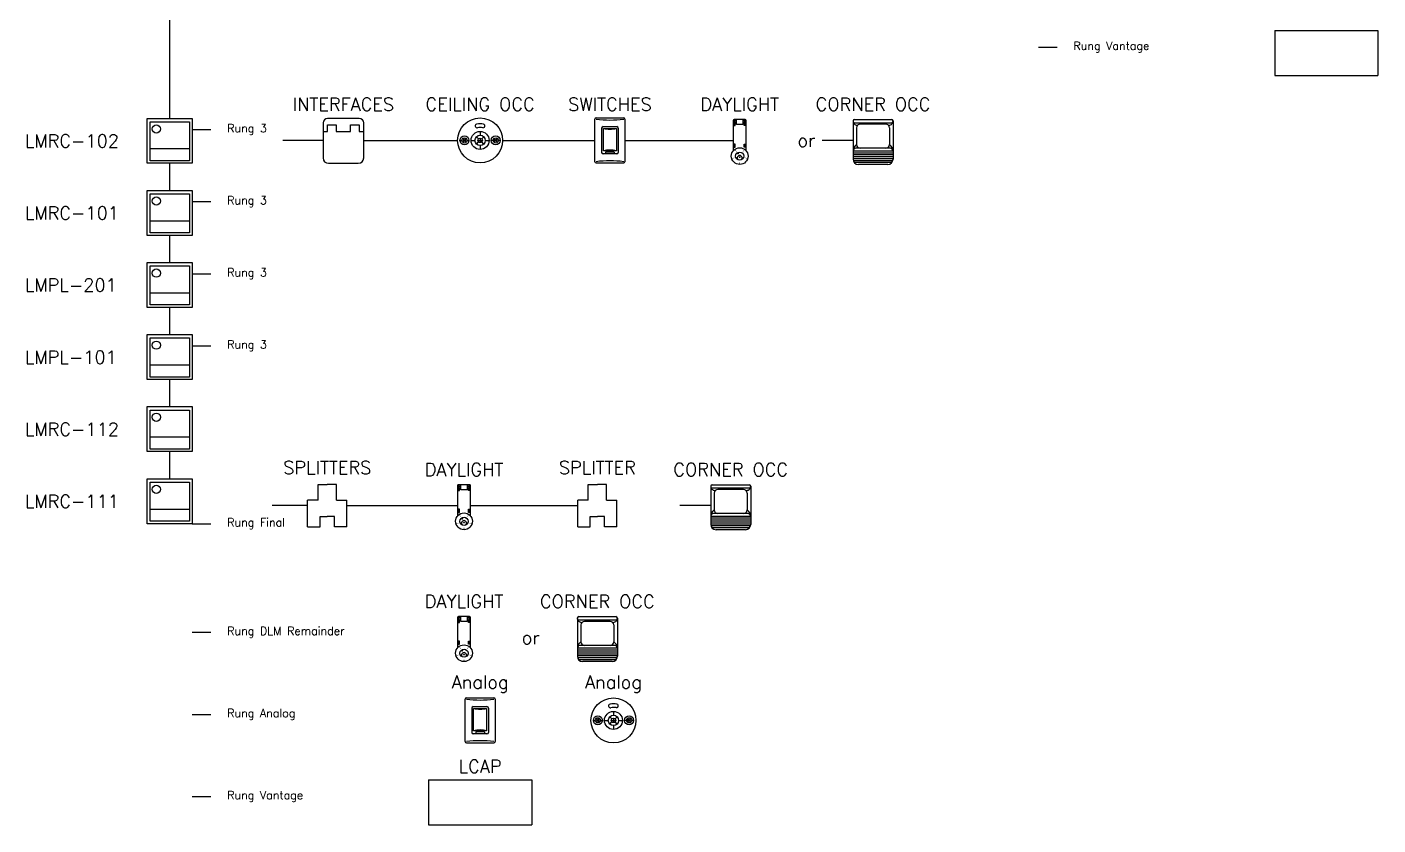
# Model space of a CAD drawing. Header units: inches. Extents: x -312 to 59, y -182 to 37.
# Drawn here: x -146.58 to -121.65, y -89.39 to -74.67 of the extents above; entities that cross this region are included whole.
import ezdxf

# ---------------------------------------------------------------- set-up
doc = ezdxf.new("R2010")
doc.units = ezdxf.units.IN
doc.header["$MEASUREMENT"] = 0
doc.styles.add('ROMANS', font='ROMANS.shx')

msp = doc.modelspace()

# ---------------------------------------------------------------- linework, layer by layer
for p, q in [((-143.95078, -76.35478), (-143.95078, -74.52478)), ((-123.5573, -74.73566), (-121.65073, -74.73566)), ((-123.5573, -74.73566), (-123.5573, -75.56566)), ((-121.65073, -74.73566), (-121.65073, -75.56566)), ((-127.91779, -75.04034), (-127.57208, -75.04034)), ((-123.5573, -75.56566), (-121.65073, -75.56566)), ((-141.12115, -76.43973), (-141.12115, -77.08478)), ((-141.03859, -76.59699), (-141.03859, -76.47417)), ((-141.03859, -76.47417), (-140.87809, -76.47417)), ((-140.45515, -76.35478), (-141.0362, -76.35478)), ((-140.87809, -76.47417), (-140.87809, -76.59699)), ((-140.61357, -76.59699), (-140.61357, -76.47417)), ((-140.61357, -76.47417), (-140.45307, -76.47417)), ((-140.45307, -76.47417), (-140.45307, -76.59699)), ((-140.3702, -77.08478), (-140.3702, -76.43973)), ((-136.10378, -77.15456), (-136.10378, -76.36996)), ((-136.08108, -76.34726), (-135.57228, -76.34726)), ((-135.98031, -76.53524), (-135.98031, -76.98346)), ((-135.98025, -76.53523), (-135.98025, -76.98327)), ((-135.9524, -76.50733), (-135.70095, -76.50733)), ((-135.95235, -76.50733), (-135.701, -76.50733)), ((-135.94662, -76.95359), (-135.94662, -76.54102)), ((-135.94662, -76.54102), (-135.70673, -76.54102)), ((-135.70673, -76.54102), (-135.70673, -76.95359)), ((-135.6731, -76.53523), (-135.6731, -76.98327)), ((-135.67304, -76.53524), (-135.67304, -76.98346)), ((-135.54958, -76.36996), (-135.54958, -77.15456)), ((-133.49187, -76.46812), (-133.49187, -76.37549)), ((-133.37082, -76.46812), (-133.49187, -76.46812)), ((-133.37082, -76.37549), (-133.37082, -76.46812)), ((-131.33968, -76.40251), (-131.33968, -76.41414)), ((-131.33948, -76.41734), (-131.33948, -77.10717)), ((-131.31265, -76.37549), (-130.62745, -76.37549)), ((-130.62745, -76.44116), (-131.31265, -76.44116)), ((-131.2733, -76.52949), (-131.2733, -76.84039)), ((-130.73248, -76.46382), (-131.20763, -76.46382)), ((-130.66681, -76.52949), (-130.66681, -76.84039)), ((-130.60062, -76.41734), (-130.60062, -77.10717)), ((-130.60043, -76.40251), (-130.60043, -76.41414)), ((-143.53578, -76.56228), (-143.19007, -76.56228)), ((-141.12115, -76.76226), (-141.86275, -76.76226)), ((-141.12115, -76.59699), (-141.03859, -76.59699)), ((-140.87809, -76.59699), (-140.61357, -76.59699)), ((-140.45307, -76.59699), (-140.3702, -76.59699)), ((-140.3702, -76.76226), (-138.63701, -76.76226)), ((-138.59361, -76.76226), (-138.55836, -76.76226)), ((-138.52503, -76.74771), (-138.54434, -76.72841)), ((-138.54434, -76.79611), (-138.52503, -76.7768)), ((-138.53106, -76.76226), (-138.48992, -76.76226)), ((-138.49594, -76.74771), (-138.47664, -76.72841)), ((-138.47664, -76.79611), (-138.49594, -76.7768)), ((-138.46262, -76.76226), (-138.42736, -76.76226)), ((-138.38826, -76.76226), (-138.31774, -76.76226)), ((-138.2511, -76.73317), (-138.2897, -76.69456)), ((-138.2897, -76.82995), (-138.2511, -76.79135)), ((-138.26315, -76.76226), (-138.18087, -76.76226)), ((-138.22201, -76.59601), (-138.22201, -76.66652)), ((-138.22201, -76.72112), (-138.22201, -76.8034)), ((-138.19292, -76.73317), (-138.15431, -76.69456)), ((-138.15431, -76.82995), (-138.19292, -76.79135)), ((-138.12627, -76.76226), (-138.05576, -76.76226)), ((-137.9814, -76.76226), (-138.01666, -76.76226)), ((-137.94808, -76.74771), (-137.96738, -76.72841)), ((-137.96738, -76.79611), (-137.94808, -76.7768)), ((-137.91296, -76.76226), (-137.9541, -76.76226)), ((-137.91898, -76.74771), (-137.89968, -76.72841)), ((-137.89968, -76.79611), (-137.91898, -76.7768)), ((-137.8504, -76.76226), (-137.88566, -76.76226)), ((-137.80701, -76.76226), (-136.10378, -76.76226)), ((-135.83454, -76.555), (-135.83454, -76.55752)), ((-135.81881, -76.555), (-135.81881, -76.55752)), ((-135.54958, -76.76226), (-133.54881, -76.76226)), ((-131.33948, -76.76226), (-131.90779, -76.76226)), ((-143.58832, -76.92012), (-144.30937, -76.92012)), ((-138.22201, -76.85799), (-138.22201, -76.92851)), ((-135.70095, -77.01137), (-135.9524, -77.01137)), ((-135.701, -77.01116), (-135.95235, -77.01116)), ((-135.70673, -76.95359), (-135.94662, -76.95359)), ((-135.9066, -76.98206), (-135.9066, -77.01137)), ((-135.75239, -76.97642), (-135.90096, -76.97642)), ((-135.74675, -76.98206), (-135.74675, -77.01137)), ((-130.60062, -76.95964), (-131.33948, -76.95964)), ((-130.60062, -76.99513), (-131.33948, -76.99513)), ((-130.60062, -77.03062), (-131.33948, -77.03062)), ((-130.6554, -76.90606), (-131.28471, -76.90606)), ((-143.95078, -77.68478), (-143.95078, -77.18478)), ((-141.02115, -77.18478), (-140.4702, -77.18478)), ((-136.08108, -77.17726), (-135.57228, -77.17726)), ((-130.60062, -77.06612), (-131.33948, -77.06612)), ((-130.60062, -77.10161), (-131.33948, -77.10161)), ((-130.60528, -77.1371), (-131.33482, -77.1371)), ((-130.62554, -77.1726), (-131.31456, -77.1726)), ((-130.69893, -77.20549), (-131.24117, -77.20549)), ((-143.53578, -77.89228), (-143.19007, -77.89228)), ((-143.58832, -78.25012), (-144.30937, -78.25012)), ((-143.95078, -79.01478), (-143.95078, -78.51478)), ((-143.53578, -79.22228), (-143.19007, -79.22228)), ((-143.58832, -79.58012), (-144.30937, -79.58012)), ((-143.95078, -80.34478), (-143.95078, -79.84478)), ((-143.53578, -80.55228), (-143.19007, -80.55228)), ((-143.58832, -80.91012), (-144.30937, -80.91012)), ((-143.95078, -81.67478), (-143.95078, -81.17478)), ((-143.58832, -82.24012), (-144.30937, -82.24012)), ((-143.95078, -83.00478), (-143.95078, -82.50478)), ((-141.21104, -83.40027), (-141.21104, -83.10984)), ((-141.21104, -83.10984), (-141.04321, -83.10984)), ((-140.87538, -83.10984), (-141.04321, -83.10984)), ((-140.87538, -83.40027), (-140.87538, -83.10984)), ((-138.58007, -83.208), (-138.58007, -83.11537)), ((-138.45902, -83.208), (-138.58007, -83.208)), ((-138.45902, -83.11537), (-138.45902, -83.208)), ((-136.22609, -83.40027), (-136.22609, -83.10984)), ((-136.22609, -83.10984), (-136.05825, -83.10984)), ((-135.89042, -83.10984), (-136.05825, -83.10984)), ((-135.89042, -83.40027), (-135.89042, -83.10984)), ((-133.96658, -83.14239), (-133.96658, -83.15402)), ((-133.96639, -83.15722), (-133.96639, -83.84705)), ((-133.93956, -83.11537), (-133.25436, -83.11537)), ((-133.25436, -83.18104), (-133.93956, -83.18104)), ((-133.90021, -83.26936), (-133.90021, -83.58026)), ((-133.35939, -83.20369), (-133.83453, -83.20369)), ((-133.29372, -83.26936), (-133.29372, -83.58026)), ((-133.22753, -83.15722), (-133.22753, -83.84705)), ((-133.22734, -83.14239), (-133.22734, -83.15402)), ((-141.40553, -83.50214), (-142.06191, -83.50214)), ((-141.40553, -83.89443), (-141.40553, -83.40027)), ((-141.21104, -83.40027), (-141.40553, -83.40027)), ((-140.87538, -83.40027), (-140.68089, -83.40027)), ((-140.68089, -83.89443), (-140.68089, -83.40027)), ((-140.68089, -83.50214), (-138.63701, -83.50214)), ((-138.40209, -83.50214), (-136.42058, -83.50214)), ((-136.42058, -83.89443), (-136.42058, -83.40027)), ((-136.22609, -83.40027), (-136.42058, -83.40027)), ((-135.89042, -83.40027), (-135.69593, -83.40027)), ((-135.69593, -83.89443), (-135.69593, -83.40027)), ((-133.96639, -83.50214), (-134.53469, -83.50214)), ((-143.58832, -83.57012), (-144.30937, -83.57012)), ((-141.17501, -83.89443), (-141.17501, -83.70364)), ((-141.17501, -83.70364), (-141.04321, -83.70364)), ((-140.91141, -83.70364), (-141.04321, -83.70364)), ((-140.91141, -83.89443), (-140.91141, -83.70364)), ((-136.19006, -83.89443), (-136.19006, -83.70364)), ((-136.19006, -83.70364), (-136.05825, -83.70364)), ((-135.92645, -83.70364), (-136.05825, -83.70364)), ((-135.92645, -83.89443), (-135.92645, -83.70364)), ((-133.22753, -83.69952), (-133.96639, -83.69952)), ((-133.22753, -83.73501), (-133.96639, -83.73501)), ((-133.22753, -83.7705), (-133.96639, -83.7705)), ((-133.2823, -83.64594), (-133.91162, -83.64594)), ((-143.53578, -83.83478), (-143.19007, -83.83478)), ((-141.40553, -83.89443), (-141.17501, -83.89443)), ((-140.68089, -83.89443), (-140.91141, -83.89443)), ((-136.42058, -83.89443), (-136.19006, -83.89443)), ((-135.69593, -83.89443), (-135.92645, -83.89443)), ((-133.22753, -83.80599), (-133.96639, -83.80599)), ((-133.22753, -83.84149), (-133.96639, -83.84149)), ((-133.23219, -83.87698), (-133.96173, -83.87698)), ((-133.25245, -83.91247), (-133.94147, -83.91247)), ((-133.32584, -83.94537), (-133.86808, -83.94537)), ((-138.58007, -85.64236), (-138.58007, -85.54973)), ((-138.45902, -85.64236), (-138.58007, -85.64236)), ((-138.45902, -85.54973), (-138.45902, -85.64236)), ((-136.42788, -85.57675), (-136.42788, -85.58838)), ((-136.42769, -85.59158), (-136.42769, -86.28142)), ((-136.40086, -85.54973), (-135.71565, -85.54973)), ((-135.71565, -85.6154), (-136.40086, -85.6154)), ((-136.3615, -85.70373), (-136.3615, -86.01463)), ((-135.82068, -85.63806), (-136.29583, -85.63806)), ((-135.75501, -85.70373), (-135.75501, -86.01463)), ((-135.68882, -85.59158), (-135.68882, -86.28142)), ((-135.68863, -85.57675), (-135.68863, -85.58838)), ((-143.53578, -85.8394), (-143.19007, -85.8394)), ((-135.68882, -86.13388), (-136.42769, -86.13388)), ((-135.68882, -86.16937), (-136.42769, -86.16937)), ((-135.68882, -86.20487), (-136.42769, -86.20487)), ((-135.68882, -86.24036), (-136.42769, -86.24036)), ((-135.7436, -86.0803), (-136.37291, -86.0803)), ((-135.68882, -86.27585), (-136.42769, -86.27585)), ((-135.69349, -86.31134), (-136.42302, -86.31134)), ((-135.71375, -86.34684), (-136.40276, -86.34684)), ((-135.78714, -86.37973), (-136.32937, -86.37973)), ((-138.49911, -87.85703), (-138.49911, -87.07243)), ((-138.47641, -87.04973), (-137.96761, -87.04973)), ((-138.37564, -87.23772), (-138.37564, -87.68593)), ((-138.37558, -87.23771), (-138.37558, -87.68574)), ((-138.34773, -87.20981), (-138.09628, -87.20981)), ((-138.34768, -87.20981), (-138.09633, -87.20981)), ((-138.34195, -87.65606), (-138.34195, -87.2435)), ((-138.34195, -87.2435), (-138.10206, -87.2435)), ((-138.22987, -87.25748), (-138.22987, -87.25999)), ((-138.21415, -87.25748), (-138.21415, -87.25999)), ((-138.10206, -87.2435), (-138.10206, -87.65606)), ((-138.06844, -87.23771), (-138.06844, -87.68574)), ((-138.06837, -87.23772), (-138.06837, -87.68593)), ((-137.94491, -87.07243), (-137.94491, -87.85703)), ((-143.53578, -87.35441), (-143.19007, -87.35441)), ((-136.13232, -87.46473), (-136.09706, -87.46473)), ((-136.06374, -87.45019), (-136.08304, -87.43088)), ((-136.08304, -87.49858), (-136.06374, -87.47928)), ((-136.06977, -87.46473), (-136.02862, -87.46473)), ((-136.03465, -87.45019), (-136.01535, -87.43088)), ((-136.01535, -87.49858), (-136.03465, -87.47928)), ((-136.00133, -87.46473), (-135.96607, -87.46473)), ((-135.92697, -87.46473), (-135.85645, -87.46473)), ((-135.78981, -87.43564), (-135.82841, -87.39704)), ((-135.82841, -87.53243), (-135.78981, -87.49382)), ((-135.80186, -87.46473), (-135.71957, -87.46473)), ((-135.76072, -87.29848), (-135.76072, -87.369)), ((-135.76072, -87.42359), (-135.76072, -87.50587)), ((-135.73162, -87.43564), (-135.69302, -87.39704)), ((-135.69302, -87.53243), (-135.73162, -87.49382)), ((-135.66498, -87.46473), (-135.59446, -87.46473)), ((-135.5201, -87.46473), (-135.55536, -87.46473)), ((-135.48678, -87.45019), (-135.50608, -87.43088)), ((-135.50608, -87.49858), (-135.48678, -87.47928)), ((-135.45167, -87.46473), (-135.49281, -87.46473)), ((-135.45769, -87.45019), (-135.43839, -87.43088)), ((-135.43839, -87.49858), (-135.45769, -87.47928)), ((-135.38911, -87.46473), (-135.42437, -87.46473)), ((-138.09628, -87.71384), (-138.34773, -87.71384)), ((-138.09633, -87.71364), (-138.34768, -87.71364)), ((-138.10206, -87.65606), (-138.34195, -87.65606)), ((-138.30194, -87.68453), (-138.30194, -87.71384)), ((-138.14772, -87.67889), (-138.29629, -87.67889)), ((-138.14208, -87.68453), (-138.14208, -87.71384)), ((-135.76072, -87.56047), (-135.76072, -87.63098)), ((-138.47641, -87.87973), (-137.96761, -87.87973)), ((-139.1753, -88.56473), (-137.26872, -88.56473)), ((-139.1753, -88.56473), (-139.1753, -89.39473)), ((-137.26872, -88.56473), (-137.26872, -89.39473)), ((-143.53578, -88.86941), (-143.19007, -88.86941)), ((-139.1753, -89.39473), (-137.26872, -89.39473))]:
    msp.add_line(p, q)
for points in [[(-144.36578, -76.35478), (-143.53578, -76.35478), (-143.53578, -77.18478), (-144.36578, -77.18478)], [(-144.30937, -76.41794), (-143.58832, -76.41794), (-143.58832, -77.13899), (-144.30937, -77.13899)], [(-133.53209, -76.42732), (-133.53209, -76.48497), (-133.51288, -76.48497), (-133.51288, -76.42732)], [(-133.3306, -76.42732), (-133.3306, -76.48497), (-133.34981, -76.48497), (-133.34981, -76.42732)], [(-133.53209, -76.82864), (-133.53209, -76.88629), (-133.51288, -76.88629), (-133.51288, -76.82864)], [(-133.3306, -76.82864), (-133.3306, -76.88629), (-133.34981, -76.88629), (-133.34981, -76.82864)], [(-144.36578, -77.68478), (-143.53578, -77.68478), (-143.53578, -78.51478), (-144.36578, -78.51478)], [(-144.30937, -77.74794), (-143.58832, -77.74794), (-143.58832, -78.46899), (-144.30937, -78.46899)], [(-144.36578, -79.01478), (-143.53578, -79.01478), (-143.53578, -79.84478), (-144.36578, -79.84478)], [(-144.30937, -79.07794), (-143.58832, -79.07794), (-143.58832, -79.79899), (-144.30937, -79.79899)], [(-144.36578, -80.34478), (-143.53578, -80.34478), (-143.53578, -81.17478), (-144.36578, -81.17478)], [(-144.30937, -80.40794), (-143.58832, -80.40794), (-143.58832, -81.12899), (-144.30937, -81.12899)], [(-144.36578, -81.67478), (-143.53578, -81.67478), (-143.53578, -82.50478), (-144.36578, -82.50478)], [(-144.30937, -81.73794), (-143.58832, -81.73794), (-143.58832, -82.45899), (-144.30937, -82.45899)], [(-144.36578, -83.00478), (-143.53578, -83.00478), (-143.53578, -83.83478), (-144.36578, -83.83478)], [(-144.30937, -83.06794), (-143.58832, -83.06794), (-143.58832, -83.78899), (-144.30937, -83.78899)], [(-138.62029, -83.1672), (-138.62029, -83.22485), (-138.60108, -83.22485), (-138.60108, -83.1672)], [(-138.4188, -83.1672), (-138.4188, -83.22485), (-138.43801, -83.22485), (-138.43801, -83.1672)], [(-138.62029, -83.56851), (-138.62029, -83.62616), (-138.60108, -83.62616), (-138.60108, -83.56851)], [(-138.4188, -83.56851), (-138.4188, -83.62616), (-138.43801, -83.62616), (-138.43801, -83.56851)], [(-138.62029, -85.60156), (-138.62029, -85.65921), (-138.60108, -85.65921), (-138.60108, -85.60156)], [(-138.4188, -85.60156), (-138.4188, -85.65921), (-138.43801, -85.65921), (-138.43801, -85.60156)], [(-138.62029, -86.00288), (-138.62029, -86.06053), (-138.60108, -86.06053), (-138.60108, -86.00288)], [(-138.4188, -86.00288), (-138.4188, -86.06053), (-138.43801, -86.06053), (-138.43801, -86.00288)]]:
    msp.add_lwpolyline(points, close=True)
for points, format in [([(-133.31388, -76.95094), (-133.31388, -76.39383, 0.41421356), (-133.33222, -76.37549), (-133.53047, -76.37549, 0.41421356), (-133.54881, -76.39383), (-133.54881, -76.95094)], "xyb"), ([(-133.51863, -76.93097, 0.00917, 0.00229, 0), (-133.47955, -76.98477, 0, 0, 0)], "xyseb"), ([(-133.34406, -76.93097, 0.00917, 0.00229, 0), (-133.38314, -76.98477, 0, 0, 0)], "xyseb"), ([(-133.57258, -77.097, 0.00917, 0.00229, 0), (-133.50934, -77.07645, 0, 0, 0)], "xyseb"), ([(-133.43135, -77.19962, 0.00917, 0.00229, 0), (-133.43135, -77.13312, 0, 0, 0)], "xyseb"), ([(-133.29011, -77.097, 0.00917, 0.00229, 0), (-133.35335, -77.07645, 0, 0, 0)], "xyseb"), ([(-138.40209, -83.69081), (-138.40209, -83.1337, 0.41421356), (-138.42042, -83.11537), (-138.61867, -83.11537, 0.41421356), (-138.63701, -83.1337), (-138.63701, -83.69081)], "xyb"), ([(-138.60684, -83.67085, 0.00917, 0.00229, 0), (-138.56775, -83.72465, 0, 0, 0)], "xyseb"), ([(-138.43226, -83.67085, 0.00917, 0.00229, 0), (-138.47135, -83.72465, 0, 0, 0)], "xyseb"), ([(-138.66078, -83.83688, 0.00917, 0.00229, 0), (-138.59754, -83.81633, 0, 0, 0)], "xyseb"), ([(-138.51955, -83.93949, 0.00917, 0.00229, 0), (-138.51955, -83.87299, 0, 0, 0)], "xyseb"), ([(-138.37831, -83.83688, 0.00917, 0.00229, 0), (-138.44156, -83.81633, 0, 0, 0)], "xyseb"), ([(-138.40209, -86.12518), (-138.40209, -85.56807, 0.41421356), (-138.42042, -85.54973), (-138.61867, -85.54973, 0.41421356), (-138.63701, -85.56807), (-138.63701, -86.12518)], "xyb"), ([(-138.66078, -86.27124, 0.00917, 0.00229, 0), (-138.59754, -86.25069, 0, 0, 0)], "xyseb"), ([(-138.60684, -86.10521, 0.00917, 0.00229, 0), (-138.56775, -86.15901, 0, 0, 0)], "xyseb"), ([(-138.43226, -86.10521, 0.00917, 0.00229, 0), (-138.47135, -86.15901, 0, 0, 0)], "xyseb"), ([(-138.37831, -86.27124, 0.00917, 0.00229, 0), (-138.44156, -86.25069, 0, 0, 0)], "xyseb"), ([(-138.51955, -86.37386, 0.00917, 0.00229, 0), (-138.51955, -86.30736, 0, 0, 0)], "xyseb")]:
    msp.add_lwpolyline(points, format=format)
for centre, radius in [((-144.19883, -76.55083), 0.07652), ((-138.22201, -76.76226), 0.415), ((-133.52246, -76.4007), 0.01146), ((-133.34023, -76.4007), 0.01146), ((-138.51049, -76.76226), 0.08313), ((-138.51049, -76.76226), 0.04787), ((-138.51049, -76.76226), 0.02057), ((-138.22201, -76.76226), 0.16625), ((-138.22201, -76.76226), 0.09574), ((-138.22201, -76.76226), 0.04114), ((-137.93353, -76.76226), 0.08313), ((-137.93353, -76.76226), 0.04787), ((-137.93353, -76.76226), 0.02057), ((-133.43135, -77.05111), 0.15438), ((-133.43135, -77.05111), 0.07449), ((-133.46532, -77.00435), 0.00721), ((-133.43135, -77.07332), 0.00721), ((-144.19883, -77.88083), 0.07652), ((-144.19883, -79.21083), 0.07652), ((-144.19883, -80.54083), 0.07652), ((-144.19883, -81.87083), 0.07652), ((-144.19883, -83.20083), 0.07652), ((-138.61066, -83.14057), 0.01146), ((-138.42843, -83.14057), 0.01146), ((-138.51955, -83.79099), 0.15438), ((-138.51955, -83.79099), 0.07449), ((-138.55352, -83.74423), 0.00721), ((-138.51955, -83.8132), 0.00721), ((-138.61066, -85.57494), 0.01146), ((-138.42843, -85.57494), 0.01146), ((-138.51955, -86.22535), 0.15438), ((-138.51955, -86.22535), 0.07449), ((-138.55352, -86.17859), 0.00721), ((-138.51955, -86.24757), 0.00721), ((-135.76072, -87.46473), 0.415), ((-136.04919, -87.46473), 0.08313), ((-136.04919, -87.46473), 0.04787), ((-136.04919, -87.46473), 0.02057), ((-135.76072, -87.46473), 0.16625), ((-135.76072, -87.46473), 0.09574), ((-135.76072, -87.46473), 0.04114), ((-135.47224, -87.46473), 0.08313), ((-135.47224, -87.46473), 0.04787), ((-135.47224, -87.46473), 0.02057)]:
    msp.add_circle(centre, radius)
for centre, radius, start, end in [((-141.0362, -76.43973), 0.08495, 90, 180), ((-140.45515, -76.43973), 0.08495, 0, 90), ((-138.27909, -76.4945), 0.03401, 102.034765, 282.034765), ((-138.22201, -76.76226), 0.30778, 78.416883, 102.034765), ((-138.22201, -76.76226), 0.23976, 78.416883, 102.034765), ((-138.16704, -76.49406), 0.03401, 258.416883, 78.416883), ((-136.08108, -76.36996), 0.0227, 90, 180), ((-135.82668, -74.36824), 2.01782, 262.757054, 277.242946), ((-135.9524, -76.53524), 0.02791, 90, 180), ((-135.95235, -76.53523), 0.0279, 90, 180), ((-135.82668, -76.03566), 0.5194, 256.648183, 283.351817), ((-135.701, -76.53523), 0.0279, 0, 90), ((-135.70095, -76.53524), 0.02791, 0, 90), ((-135.57228, -76.36996), 0.0227, 0, 90), ((-131.31265, -76.40251), 0.02702, 90, 180), ((-131.31265, -76.41414), 0.02702, 180, 270), ((-131.26433, -76.40498), 0.07616, 189.338327, 280.311776), ((-131.20763, -76.52949), 0.06567, 90, 180), ((-130.73248, -76.52949), 0.06567, 0, 90), ((-130.67577, -76.40498), 0.07616, 259.688224, 350.661673), ((-130.62745, -76.40251), 0.02702, 0, 90), ((-130.62745, -76.41414), 0.02702, 270, 0), ((-135.82668, -76.5446), 0.01512, 238.662899, 301.337101), ((-135.9524, -76.98346), 0.02791, 180, 270), ((-135.95235, -76.98327), 0.0279, 180, 270), ((-135.82668, -77.45895), 0.5194, 76.648183, 103.351817), ((-135.90096, -76.98206), 0.00564, 90, 180), ((-135.75239, -76.98206), 0.00564, 0, 90), ((-135.701, -76.98327), 0.0279, 270, 0), ((-135.70095, -76.98346), 0.02791, 270, 0), ((-131.19789, -76.96024), 0.1416, 122.179067, 180.24228), ((-131.28471, -76.96084), 0.05478, 90, 180), ((-131.20763, -76.84039), 0.06567, 180, 270), ((-130.73248, -76.84039), 0.06567, 270, 0), ((-130.74222, -76.96024), 0.1416, 359.75772, 57.820933), ((-130.6554, -76.96084), 0.05478, 0, 90), ((-141.02115, -77.08478), 0.1, 180, 270), ((-140.4702, -77.08478), 0.1, 270, 0), ((-136.08108, -77.15456), 0.0227, 180, 270), ((-135.82668, -79.15627), 2.01782, 82.757054, 97.242946), ((-135.57228, -77.15456), 0.0227, 270, 0), ((-131.24117, -77.10717), 0.09832, 180, 270), ((-130.69893, -77.10717), 0.09832, 270, 0), ((-133.93956, -83.14239), 0.02702, 90, 180), ((-133.93956, -83.15402), 0.02702, 180, 270), ((-133.89124, -83.14486), 0.07616, 189.338327, 280.311776), ((-133.83453, -83.26936), 0.06567, 90, 180), ((-133.35939, -83.26936), 0.06567, 0, 90), ((-133.30268, -83.14486), 0.07616, 259.688224, 350.661673), ((-133.25436, -83.14239), 0.02702, 0, 90), ((-133.25436, -83.15402), 0.02702, 270, 0), ((-133.82479, -83.70011), 0.1416, 122.179067, 180.24228), ((-133.91162, -83.70071), 0.05478, 90, 180), ((-133.83453, -83.58026), 0.06567, 180, 270), ((-133.35939, -83.58026), 0.06567, 270, 0), ((-133.36913, -83.70011), 0.1416, 359.75772, 57.820933), ((-133.2823, -83.70071), 0.05478, 0, 90), ((-133.86808, -83.84705), 0.09832, 180, 270), ((-133.32584, -83.84705), 0.09832, 270, 0), ((-136.40086, -85.57675), 0.02702, 90, 180), ((-136.40086, -85.58838), 0.02702, 180, 270), ((-136.35254, -85.57923), 0.07616, 189.338327, 280.311776), ((-136.29583, -85.70373), 0.06567, 90, 180), ((-135.82068, -85.70373), 0.06567, 0, 90), ((-135.76397, -85.57923), 0.07616, 259.688224, 350.661673), ((-135.71565, -85.57675), 0.02702, 0, 90), ((-135.71565, -85.58838), 0.02702, 270, 0), ((-136.28609, -86.13448), 0.1416, 122.179067, 180.24228), ((-136.29583, -86.01463), 0.06567, 180, 270), ((-135.82068, -86.01463), 0.06567, 270, 0), ((-135.83042, -86.13448), 0.1416, 359.75772, 57.820933), ((-136.37291, -86.13508), 0.05478, 90, 180), ((-135.7436, -86.13508), 0.05478, 0, 90), ((-136.32937, -86.28142), 0.09832, 180, 270), ((-135.78714, -86.28142), 0.09832, 270, 0), ((-138.47641, -87.07243), 0.0227, 90, 180), ((-138.22201, -85.07072), 2.01782, 262.757054, 277.242946), ((-138.34773, -87.23772), 0.02791, 90, 180), ((-138.34768, -87.23771), 0.0279, 90, 180), ((-138.22201, -86.73814), 0.5194, 256.648183, 283.351817), ((-138.22201, -87.24708), 0.01512, 238.662899, 301.337101), ((-138.09633, -87.23771), 0.0279, 0, 90), ((-138.09628, -87.23772), 0.02791, 0, 90), ((-137.96761, -87.07243), 0.0227, 0, 90), ((-135.8178, -87.19697), 0.03401, 102.034765, 282.034765), ((-135.76072, -87.46473), 0.30778, 78.416883, 102.034765), ((-135.76072, -87.46473), 0.23976, 78.416883, 102.034765), ((-135.70574, -87.19653), 0.03401, 258.416883, 78.416883), ((-138.34773, -87.68593), 0.02791, 180, 270), ((-138.34768, -87.68574), 0.0279, 180, 270), ((-138.22201, -88.16143), 0.5194, 76.648183, 103.351817), ((-138.29629, -87.68453), 0.00564, 90, 180), ((-138.14772, -87.68453), 0.00564, 0, 90), ((-138.09633, -87.68574), 0.0279, 270, 0), ((-138.09628, -87.68593), 0.02791, 270, 0), ((-138.47641, -87.85703), 0.0227, 180, 270), ((-138.22201, -89.85875), 2.01782, 82.757054, 97.242946), ((-137.96761, -87.85703), 0.0227, 270, 0)]:
    msp.add_arc(centre, radius, start, end)
for centre in [(-133.43135, -77.0885), (-138.51955, -83.82838), (-138.51955, -86.26274)]:
    msp.add_ellipse(centre, major_axis=(0, 0.05038), ratio=0.92048142, start_param=4.18327283, end_param=8.38309779)

# ---------------------------------------------------------------- texts
at = {"width": 5.724, "style": 'ROMANS'}
for s, insert, char_height, attachment_point in [('Rung Vantage', (-127.27208, -75.04034), 0.15, 4), ('INTERFACES', (-140.74567, -76.09548), 0.24, 5), ('CEILING OCC', (-138.22201, -76.09548), 0.24, 5), ('SWITCHES', (-135.82668, -76.09548), 0.24, 5), ('DAYLIGHT', (-133.43135, -76.09548), 0.24, 5), ('CORNER OCC', (-130.97005, -76.09548), 0.24, 5), ('Rung 3', (-142.89007, -76.56228), 0.15, 4), ('LMRC-102', (-146.62583, -76.77214), 0.24, 4), ('or', (-132.2007, -76.76226), 0.24, 5), ('Rung 3', (-142.89007, -77.89228), 0.15, 4), ('LMRC-101', (-146.62583, -78.10214), 0.24, 4), ('Rung 3', (-142.89007, -79.22228), 0.15, 4), ('LMPL-201', (-146.62583, -79.43214), 0.24, 4), ('Rung 3', (-142.89007, -80.55228), 0.15, 4), ('LMPL-101', (-146.62583, -80.76214), 0.24, 4), ('LMRC-112', (-146.62583, -82.09214), 0.24, 4), ('SPLITTERS', (-141.04321, -82.7996), 0.24, 5), ('DAYLIGHT', (-138.51955, -82.83536), 0.24, 5), ('SPLITTER', (-136.05825, -82.7996), 0.24, 5), ('CORNER OCC', (-133.59696, -82.83536), 0.24, 5), ('LMRC-111', (-146.62583, -83.42214), 0.24, 4), ('Rung Final', (-142.89007, -83.83478), 0.15, 4), ('DAYLIGHT', (-138.51955, -85.26972), 0.24, 5), ('CORNER OCC', (-136.05825, -85.26972), 0.24, 5), ('Rung DLM Remainder', (-142.89007, -85.8394), 0.15, 4), ('or', (-137.2889, -85.9365), 0.24, 5), ('Analog', (-138.22201, -86.79796), 0.24, 5), ('Analog', (-135.76072, -86.79796), 0.24, 5), ('Rung Analog', (-142.89007, -87.35441), 0.15, 4), ('LCAP', (-138.22201, -88.31296), 0.24, 5), ('Rung Vantage', (-142.89007, -88.86941), 0.15, 4)]:
    msp.add_mtext(s, dxfattribs=dict(at, insert=insert, char_height=char_height, attachment_point=attachment_point))

doc.saveas('drawing.dxf')
